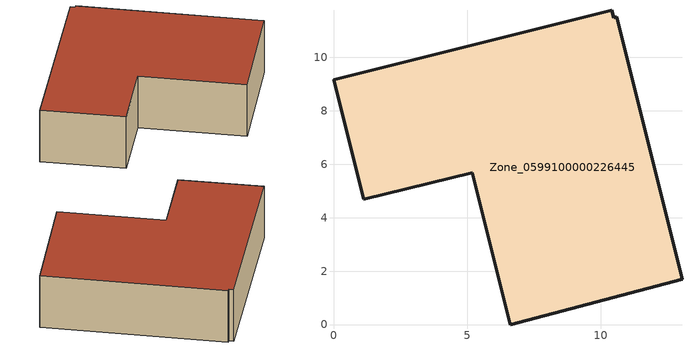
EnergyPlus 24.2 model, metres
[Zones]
Zone_0599100000226445
 floor ground (C_G): 10.61,11.52 13.05,1.7 6.61,0 5.19,5.69 1.14,4.69 0,9.17 10.43,11.76 10.49,11.49 z0
 wall outside (C_F): 10.43,11.76 0,9.17 1.14,4.69 5.19,5.69 6.61,0 13.05,1.7 10.61,11.52 10.49,11.49 10.43,11.76 z0:3.18
 roof outside (C_R): 10.49,11.49 10.43,11.76 0,9.17 1.14,4.69 5.19,5.69 6.61,0 13.05,1.7 10.61,11.52 z3.18
[BUILDING]
Pand.0599100000226445: North Axis=0; Terrain=City; Loads Convergence Tolerance Value=0.04; Temperature Convergence Tolerance Value=0.4; Solar Distribution=FullExterior; Maximum Number of Warmup Days=25; Minimum Number of Warmup Days=1
[Site:Location]
Rotterdam.The.Hague.AP_ZH_NLD Design_Conditions: Latitude=51.96; Longitude=4.45; Time Zone=1; Elevation=-4.5
[SITE:GROUNDTEMPERATURE:BUILDINGSURFACE]
18, 18, 18, 18, 18, 18, 18, 18, 18, 18, 18, 18
[MATERIAL] Thermal Absorptance=0.9; Solar Absorptance=0.7; Visible Absorptance=0.7
Name | Roughness | Thickness | Conductivity | Density | Specific Heat
G.TC.1975-1991 | MediumSmooth | 0.15 | 0.288461 | 540 | 1210
F.TC.1975-1991 | Rough | 0.3 | 0.230769 | 1920 | 840
R.TC.1975-1991 | MediumRough | 0.2 | 0.153846 | 1500 | 1000
[CONSTRUCTION]
C_G: G.TC.1975-1991
C_F: F.TC.1975-1991
C_R: R.TC.1975-1991
[ZONE]
Zone_0599100000226445: Type=1; Multiplier=1; Ceiling Height=Autocalculate; Volume=Autocalculate; Floor Area=autocalculate; Part of Total Floor Area=Yes
[ZONEINFILTRATION:DESIGNFLOWRATE]
Infil_Zone_0599100000226445: Zone or ZoneList or Space or SpaceList=Zone_0599100000226445; Schedule=AlwaysOn; Design Flow Rate Calculation Method=Flow/Area; Flow Rate per Floor Area=0.003; Constant Term Coefficient=1; Temperature Term Coefficient=0; Velocity Term Coefficient=0; Velocity Squared Term Coefficient=0
[HVACTEMPLATE:ZONE:IDEALLOADSAIRSYSTEM]
Zone_0599100000226445: Maximum Heating Supply Air Temperature=50; Minimum Cooling Supply Air Temperature=13; Maximum Heating Supply Air Humidity Ratio=0.0156; Minimum Cooling Supply Air Humidity Ratio=0.0077; Heating Limit=NoLimit; Cooling Limit=NoLimit; Dehumidification Control Type=ConstantSensibleHeatRatio; Cooling Sensible Heat Ratio=0.7; Dehumidification Setpoint=60; Humidification Control Type=None; Humidification Setpoint=30; Outdoor Air Method=None; Outdoor Air Flow Rate per Person=0.00944; Outdoor Air Flow Rate per Zone Floor Area=0; Outdoor Air Flow Rate per Zone=0; Demand Controlled Ventilation Type=None; Outdoor Air Economizer Type=NoEconomizer; Heat Recovery Type=None; Sensible Heat Recovery Effectiveness=0.7; Latent Heat Recovery Effectiveness=0.65
[ZONECONTROL:THERMOSTAT]
ThermostatControl_Zone_0599100000226445: Zone or ZoneList=Zone_0599100000226445; Control Type Schedule=DualSetpointControlType; Control 1=Thermostat_Zone_0599100000226445; Temperature Difference Between Cutout And Setpoint=0
[THERMOSTATSETPOINT:DUALSETPOINT]
Thermostat_Zone_0599100000226445: Heating Setpoint Temperature Schedule=HeatingSetpoint_Zone_0599100000226445; Cooling Setpoint Temperature Schedule=CoolingSetpoint_Zone_0599100000226445
[SCHEDULE:COMPACT]
HeatingSetpoint_Zone_0599100000226445: Through: 12/31, For: AllDays, Until: 24:00, 21
CoolingSetpoint_Zone_0599100000226445: Through: 12/31, For: AllDays, Until: 24:00, 24
DualSetpointControlType: Through: 12/31, For: AllDays, Until: 24:00, 4
AlwaysOn: Through: 12/31, For: AllDays, Until: 24:00, 1
